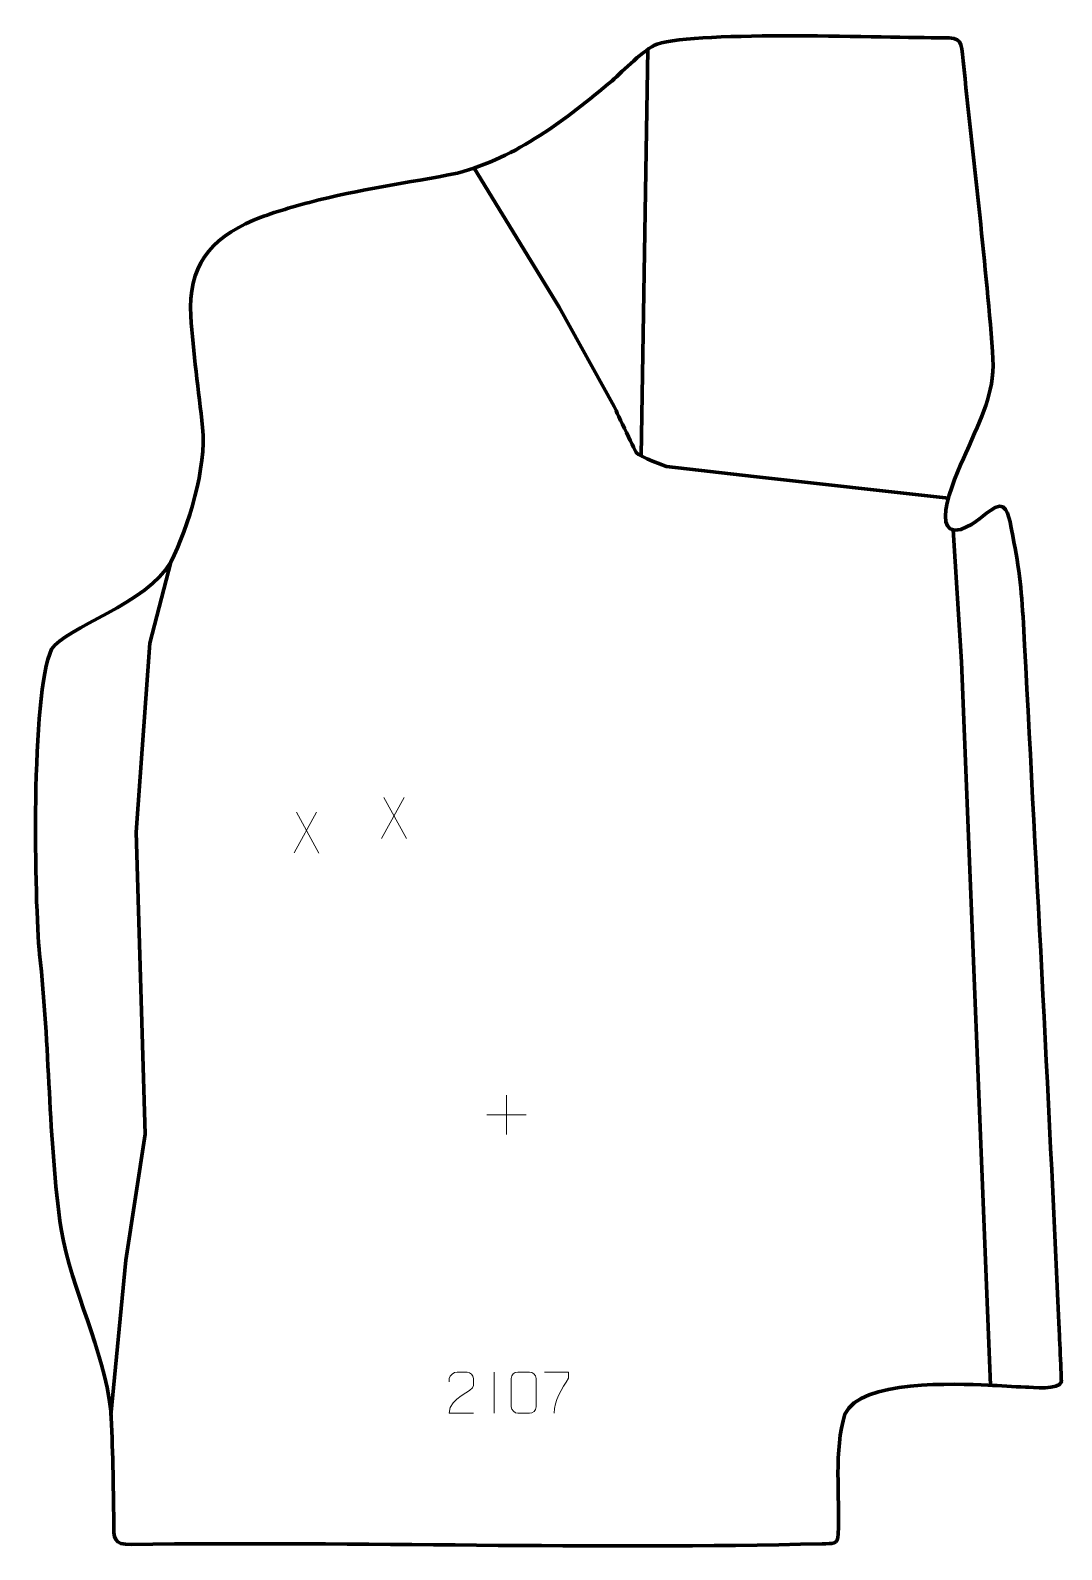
# Model space of a CAD drawing. Header units: millimetres. Extents: x -564 to 65, y 40 to 967.
import ezdxf

# ---------------------------------------------------------------- set-up
doc = ezdxf.new("R2010")
doc.units = ezdxf.units.MM
doc.header["$MEASUREMENT"] = 0
doc.layers.add('layer 2', color=7, linetype='Continuous')
doc.layers.add('layer 3', color=7, linetype='Continuous')

msp = doc.modelspace()

# ---------------------------------------------------------------- linework, layer by layer
at = {"layer": 'layer 2', "color": 142, "lineweight": 158}
msp.add_open_spline([(-191.2468, 707.1976), (-191.2468, 707.1976), (-187.2148, 955.0558), (-187.2148, 955.0558)], degree=3, dxfattribs=at)
for points, knots in [([(-3.8874, 681.4324), (-3.8874, 681.4324), (-122.4687, 694.6396), (-122.4687, 694.6396), (-122.4687, 694.6396), (-122.4687, 694.6396), (-175.7491, 700.7939), (-175.7491, 700.7939), (-175.7491, 700.7939), (-175.7491, 700.7939), (-192.502, 706.8729), (-194.023, 709.0378), (-194.023, 709.0378), (-195.5441, 711.2028), (-207.706, 737.2572), (-207.706, 737.2572), (-207.706, 737.2572), (-207.706, 737.2572), (-241.2956, 797.8599), (-241.2956, 797.8599), (-241.2956, 797.8599), (-241.2956, 797.8599), (-293.0358, 882.6991), (-293.0358, 882.6991)], [0, 0, 0, 0, 0.14285714, 0.14285714, 0.14285714, 0.14285714, 0.28571429, 0.28571429, 0.28571429, 0.28571429, 0.42857143, 0.42857143, 0.42857143, 0.42857143, 0.57142857, 0.57142857, 0.57142857, 0.57142857, 0.71428571, 0.71428571, 0.71428571, 0.71428571, 1, 1, 1, 1]), ([(21.6739, 140.5841), (21.6739, 140.5841), (4.1282, 581.6485), (4.1282, 581.6485), (4.1282, 581.6485), (4.1282, 581.6485), (-0.9469, 662.0906), (-0.9469, 662.0906)], [0, 0, 0, 0, 0.33333333, 0.33333333, 0.33333333, 0.33333333, 1, 1, 1, 1]), ([(-514.4964, 122.2013), (-514.4964, 122.2013), (-505.3858, 216.8132), (-505.3858, 216.8132), (-505.3858, 216.8132), (-505.3858, 216.8132), (-493.7324, 293.7472), (-493.7324, 293.7472), (-493.7324, 293.7472), (-493.7324, 293.7472), (-499.133, 477.8889), (-499.133, 477.8889), (-499.133, 477.8889), (-499.133, 477.8889), (-490.793, 593.0439), (-490.793, 593.0439), (-490.793, 593.0439), (-490.793, 593.0439), (-478.0856, 642.5107), (-478.0856, 642.5107)], [0, 0, 0, 0, 0.16666667, 0.16666667, 0.16666667, 0.16666667, 0.33333333, 0.33333333, 0.33333333, 0.33333333, 0.5, 0.5, 0.5, 0.5, 0.66666667, 0.66666667, 0.66666667, 0.66666667, 1, 1, 1, 1])]:
    msp.add_open_spline(points, degree=3, knots=knots, dxfattribs=at)
at = {"layer": 'layer 3', "color": 242, "lineweight": 158}
msp.add_open_spline([(-393.4038, 861.8178), (-362.9596, 869.9056), (-333.7214, 873.5251), (-303.2008, 879.6468), (-303.2008, 879.6468), (-267.0586, 889.0388), (-237.0947, 912.3833), (-208.9632, 935.9794), (-208.9632, 935.9794), (-202.1937, 941.9756), (-189.5999, 955.1032), (-181.5589, 958.2675), (-181.5589, 958.2675), (-155.8353, 966.6603), (-40.7215, 962.0283), (-7.227, 962.1831), (-7.227, 962.1831), (4.3186, 962.2365), (3.7802, 960.195), (5.0405, 948.1769), (5.0405, 948.1769), (11.2157, 889.2873), (18.3239, 829.6708), (23.0477, 770.8058), (23.0477, 770.8058), (24.7543, 746.7329), (17.673, 734.8646), (8.8109, 713.3929), (8.8109, 713.3929), (5.7265, 706.3938), (-18.8625, 656.9701), (3.6138, 662.3795), (3.6138, 662.3795), (14.021, 666.3385), (16.5611, 671.1439), (24.5782, 675.6629), (24.5782, 675.6629), (32.4708, 680.1118), (33.5262, 666.9704), (34.5041, 662.2904), (34.5041, 662.2904), (38.8889, 641.3048), (40.6774, 626.4774), (41.7909, 605.064), (41.7909, 605.064), (49.3437, 463.0168), (57.0094, 320.7183), (63.4256, 178.6324), (63.4256, 178.6324), (63.5953, 174.7704), (65.1089, 143.4283), (64.9237, 142.5006), (64.9237, 142.5006), (63.9607, 137.6762), (46.7386, 139.2817), (43.1284, 139.4289), (43.1284, 139.4289), (35.445, 139.7421), (27.7836, 140.3269), (20.1088, 140.6543), (20.1088, 140.6543), (0.9276, 141.3885), (-57.8501, 144.0572), (-66.9775, 123.0077), (-66.9775, 123.0077), (-73.9198, 101.046), (-70.0403, 72.9023), (-71.105, 49.842), (-71.105, 49.842), (-71.4035, 43.3771), (-74.3138, 44.0878), (-80.9684, 43.9196), (-80.9684, 43.9196), (-221.4384, 40.3698), (-361.6837, 45.3447), (-502.0423, 43.5806), (-502.0423, 43.5806), (-513.2446, 43.4397), (-512.8058, 46.8258), (-512.8266, 57.1415), (-512.8266, 57.1415), (-512.9746, 79.2494), (-513.4166, 103.0191), (-514.6514, 125.0553), (-514.6514, 125.0553), (-518.9614, 163.342), (-538.172, 197.0258), (-544.926, 235.6955), (-544.926, 235.6955), (-552.7872, 291.1805), (-551.7328, 347.4808), (-558.061, 403.3459), (-558.061, 403.3459), (-561.0578, 434.4709), (-563.6371, 562.0725), (-550.6822, 589.3961), (-550.6822, 589.3961), (-542.9651, 602.1166), (-491.7709, 617.4945), (-478.0856, 642.5107), (-478.0856, 642.5107), (-467.1826, 663.7799), (-456.1468, 700.7142), (-458.6424, 724.5797), (-458.6424, 724.5797), (-461.0049, 746.8818), (-464.4511, 770.2983), (-465.8436, 792.5373), (-465.8436, 792.5373), (-467.6989, 822.1702), (-454.2489, 839.5581), (-427.6409, 850.9226), (-427.6409, 850.9226), (-416.7151, 855.4663), (-404.8063, 858.6546), (-393.4038, 861.8178)], degree=3, knots=[0, 0, 0, 0, 0.03333333, 0.03333333, 0.03333333, 0.03333333, 0.06666667, 0.06666667, 0.06666667, 0.06666667, 0.1, 0.1, 0.1, 0.1, 0.13333333, 0.13333333, 0.13333333, 0.13333333, 0.16666667, 0.16666667, 0.16666667, 0.16666667, 0.2, 0.2, 0.2, 0.2, 0.23333333, 0.23333333, 0.23333333, 0.23333333, 0.26666667, 0.26666667, 0.26666667, 0.26666667, 0.3, 0.3, 0.3, 0.3, 0.33333333, 0.33333333, 0.33333333, 0.33333333, 0.36666667, 0.36666667, 0.36666667, 0.36666667, 0.4, 0.4, 0.4, 0.4, 0.43333333, 0.43333333, 0.43333333, 0.43333333, 0.46666667, 0.46666667, 0.46666667, 0.46666667, 0.5, 0.5, 0.5, 0.5, 0.53333333, 0.53333333, 0.53333333, 0.53333333, 0.56666667, 0.56666667, 0.56666667, 0.56666667, 0.6, 0.6, 0.6, 0.6, 0.63333333, 0.63333333, 0.63333333, 0.63333333, 0.66666667, 0.66666667, 0.66666667, 0.66666667, 0.7, 0.7, 0.7, 0.7, 0.73333333, 0.73333333, 0.73333333, 0.73333333, 0.76666667, 0.76666667, 0.76666667, 0.76666667, 0.8, 0.8, 0.8, 0.8, 0.83333333, 0.83333333, 0.83333333, 0.83333333, 0.86666667, 0.86666667, 0.86666667, 0.86666667, 0.9, 0.9, 0.9, 0.9, 0.93333333, 0.93333333, 0.93333333, 0.93333333, 1, 1, 1, 1], dxfattribs=at)
at = {"layer": 'layer 3', "color": 250, "lineweight": 9}
for points in [[(-335.7899, 498.9413), (-335.7899, 498.9413), (-349.5305, 474.0455), (-349.5305, 474.0455)], [(-348.0759, 498.9413), (-348.0759, 498.9413), (-334.3353, 473.9878), (-334.3353, 473.9878)], [(-389.1418, 490.0255), (-389.1418, 490.0255), (-402.8824, 465.1297), (-402.8824, 465.1297)], [(-401.4278, 490.0255), (-401.4278, 490.0255), (-387.6872, 465.072), (-387.6872, 465.072)], [(-273.3334, 317.5256), (-273.3334, 317.5256), (-273.3334, 293.5477), (-273.3334, 293.5477)], [(-285.3223, 305.5366), (-285.3223, 305.5366), (-261.3444, 305.5366), (-261.3444, 305.5366)], [(-280.8548, 148.5692), (-280.8548, 148.5692), (-280.8548, 123.5951), (-280.8548, 123.5951)]]:
    msp.add_open_spline(points, degree=3, dxfattribs=at)
for points, knots in [([(-293.4834, 123.595), (-298.3978, 123.5953), (-303.3122, 123.5953), (-308.2263, 123.595), (-308.2263, 123.595), (-308.2263, 133.5273), (-293.5753, 136.1685), (-293.4834, 140.4788), (-293.4834, 140.4788), (-293.4837, 141.9029), (-293.4837, 143.3266), (-293.4834, 144.7499), (-293.4834, 144.7499), (-293.5003, 146.827), (-295.6231, 148.5518), (-297.2941, 148.5691), (-297.2941, 148.5691), (-299.3673, 148.5687), (-301.4402, 148.5687), (-303.5126, 148.5691), (-303.5126, 148.5691), (-305.3347, 148.5856), (-308.1594, 146.7935), (-308.2263, 144.6999), (-308.2263, 144.6999), (-308.2263, 144.6999), (-308.2263, 142.6451), (-308.2263, 142.6451)], [0, 0, 0, 0, 0.125, 0.125, 0.125, 0.125, 0.25, 0.25, 0.25, 0.25, 0.375, 0.375, 0.375, 0.375, 0.5, 0.5, 0.5, 0.5, 0.625, 0.625, 0.625, 0.625, 0.75, 0.75, 0.75, 0.75, 1, 1, 1, 1]), ([(-266.4355, 148.5814), (-264.0694, 148.5814), (-261.7029, 148.5814), (-259.3364, 148.5814), (-259.3364, 148.5814), (-257.3559, 148.617), (-255.3299, 147.1227), (-255.3028, 144.6806), (-255.3028, 144.6806), (-255.3032, 138.9232), (-255.3032, 133.1654), (-255.3028, 127.4072), (-255.3028, 127.4072), (-255.4449, 125.0796), (-257.1513, 123.5973), (-259.3364, 123.5865), (-259.3364, 123.5865), (-261.7088, 123.5869), (-264.0812, 123.5869), (-266.4532, 123.5865), (-266.4532, 123.5865), (-268.4117, 123.4809), (-270.4181, 125.3688), (-270.4067, 127.3898), (-270.4067, 127.3898), (-270.4063, 133.1704), (-270.4063, 138.9507), (-270.4067, 144.7305), (-270.4067, 144.7305), (-270.4024, 146.8725), (-268.6253, 148.595), (-266.4355, 148.5814)], [0, 0, 0, 0, 0.11111111, 0.11111111, 0.11111111, 0.11111111, 0.22222222, 0.22222222, 0.22222222, 0.22222222, 0.33333333, 0.33333333, 0.33333333, 0.33333333, 0.44444444, 0.44444444, 0.44444444, 0.44444444, 0.55555556, 0.55555556, 0.55555556, 0.55555556, 0.66666667, 0.66666667, 0.66666667, 0.66666667, 0.77777778, 0.77777778, 0.77777778, 0.77777778, 1, 1, 1, 1]), ([(-250.2629, 148.5614), (-250.2629, 148.5614), (-235.4468, 148.5614), (-235.4468, 148.5614), (-235.4468, 148.5614), (-235.4471, 147.3118), (-235.4471, 146.0622), (-235.4468, 144.8124), (-235.4468, 144.8124), (-239.4412, 138.8153), (-244.3564, 130.9817), (-244.3564, 123.6029)], [0, 0, 0, 0, 0.25, 0.25, 0.25, 0.25, 0.5, 0.5, 0.5, 0.5, 1, 1, 1, 1])]:
    msp.add_open_spline(points, degree=3, knots=knots, dxfattribs=at)

doc.saveas('drawing.dxf')
